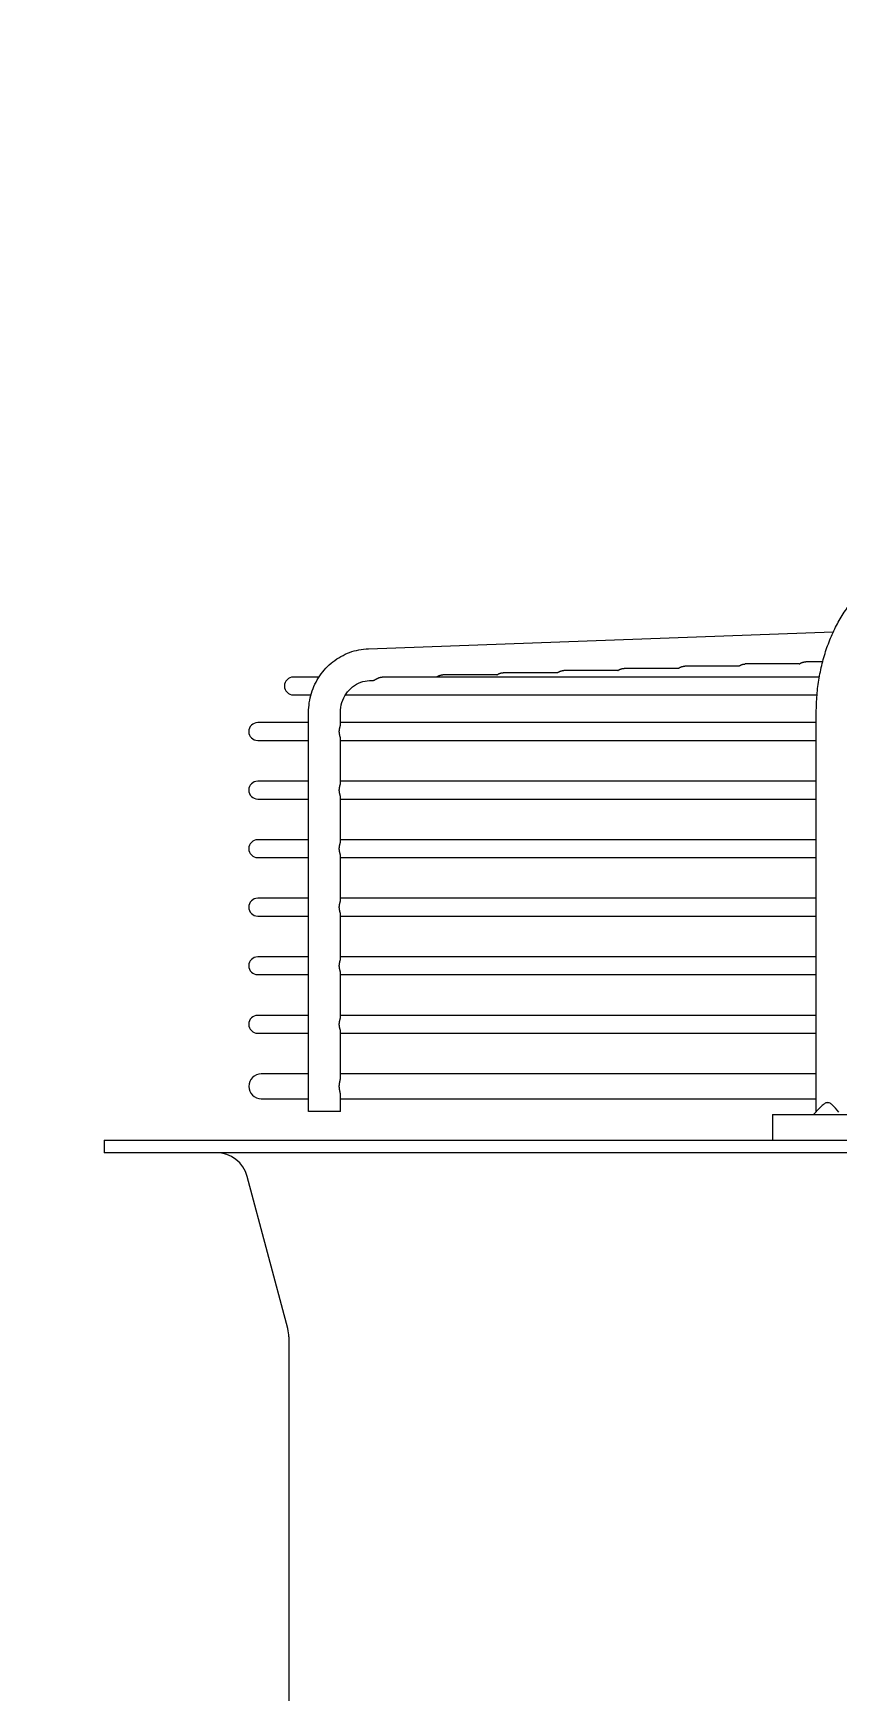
# Model space of a CAD drawing. Header units: millimetres. Extents: x 16200 to 32328, y 19251 to 29476.
# Drawn here: x 16579 to 16583.98, y 19600.6 to 19610.87 of the extents above; entities that cross this region are included whole.
import ezdxf

# ---------------------------------------------------------------- set-up
doc = ezdxf.new("R2010")
doc.units = ezdxf.units.MM
doc.header["$LTSCALE"] = 5
doc.layers.add('UNIT', color=6, linetype='Continuous')
doc.styles.add('SUBMITTAL', font='romans.shx', dxfattribs={"width": 0.75})
doc.dimstyles.new('SUBMITTAL', dxfattribs={"dimtxt": 0.09375, "dimasz": 0.09375, "dimexe": 0.03125, "dimexo": 0.0625, "dimgap": 0.0625, "dimtad": 0, "dimdec": 4, "dimzin": 4, "dimdsep": 46, "dimlunit": 4, "dimtxsty": 'SUBMITTAL', "dimcen": 0.09375, "dimclre": 6, "dimadec": 0, "dimazin": 0, "dimtfac": 1, "dimtdec": 0, "dimtofl": 0, "dimtmove": 0, "dimatfit": 3, "dimfxl": 0, "dimfrac": 2, "dimtolj": 1, "dimtzin": 4, "dimarcsym": 0})

msp = doc.modelspace()

# ---------------------------------------------------------------- linework, layer by layer
at = {"layer": 'UNIT'}
for p, q in [((16581.073, 19607.0623), (16583.9482, 19607.1663)), ((16580.7671, 19606.8869), (16580.6086, 19606.8869)), ((16583.8618, 19606.8869), (16581.1587, 19606.8869)), ((16581.8664, 19606.9004), (16581.5329, 19606.9004)), ((16582.2406, 19606.9139), (16581.9071, 19606.9139)), ((16582.6147, 19606.9274), (16582.2813, 19606.9274)), ((16582.9889, 19606.9409), (16582.6555, 19606.9409)), ((16583.3631, 19606.9544), (16583.0297, 19606.9544)), ((16583.7373, 19606.9679), (16583.4039, 19606.9679)), ((16583.8823, 19606.9814), (16583.7781, 19606.9814)), ((16581.0801, 19606.8656), (16581.1023, 19606.8664)), ((16580.6086, 19606.7767), (16580.7176, 19606.7767)), ((16580.9303, 19606.7767), (16583.8475, 19606.7767)), ((16580.7029, 19606.605), (16580.3881, 19606.605)), ((16580.7029, 19604.1995), (16580.7029, 19606.6689)), ((16580.8997, 19606.589), (16580.8997, 19606.6689)), ((16583.843, 19606.605), (16580.8997, 19606.605)), ((16583.843, 19604.1995), (16583.843, 19606.6689)), ((16580.3881, 19606.4948), (16580.7029, 19606.4948)), ((16580.8997, 19606.2268), (16580.8997, 19606.5107)), ((16580.8997, 19606.4948), (16583.843, 19606.4948)), ((16580.7029, 19606.2428), (16580.3881, 19606.2428)), ((16583.843, 19606.2428), (16580.8997, 19606.2428)), ((16580.3881, 19606.1326), (16580.7029, 19606.1326)), ((16580.8997, 19605.8646), (16580.8997, 19606.1485)), ((16580.8997, 19606.1326), (16583.843, 19606.1326)), ((16580.7029, 19605.8806), (16580.3881, 19605.8806)), ((16583.843, 19605.8806), (16580.8997, 19605.8806)), ((16580.3881, 19605.7704), (16580.7029, 19605.7704)), ((16580.8997, 19605.5024), (16580.8997, 19605.7863)), ((16580.8997, 19605.7704), (16583.843, 19605.7704)), ((16580.7029, 19605.5184), (16580.3881, 19605.5184)), ((16583.843, 19605.5184), (16580.8997, 19605.5184)), ((16580.3881, 19605.4081), (16580.7029, 19605.4081)), ((16580.8997, 19605.1402), (16580.8997, 19605.4241)), ((16580.8997, 19605.4081), (16583.843, 19605.4081)), ((16580.7029, 19605.1562), (16580.3881, 19605.1562)), ((16583.843, 19605.1562), (16580.8997, 19605.1562)), ((16580.3881, 19605.0459), (16580.7029, 19605.0459)), ((16580.8997, 19604.778), (16580.8997, 19605.0619)), ((16580.8997, 19605.0459), (16583.843, 19605.0459)), ((16580.7029, 19604.794), (16580.3881, 19604.794)), ((16583.843, 19604.794), (16580.8997, 19604.794)), ((16580.3881, 19604.6837), (16580.7029, 19604.6837)), ((16580.8997, 19604.4023), (16580.8997, 19604.6997)), ((16580.8997, 19604.6837), (16583.843, 19604.6837)), ((16580.7029, 19604.4318), (16580.4098, 19604.4318)), ((16583.843, 19604.4318), (16580.8997, 19604.4318)), ((16580.4098, 19604.2782), (16580.7029, 19604.2782)), ((16580.8997, 19604.1995), (16580.8997, 19604.3077)), ((16580.8997, 19604.2782), (16583.843, 19604.2782)), ((16580.8997, 19604.1995), (16580.7029, 19604.1995)), ((16583.5731, 19604.1798), (16585.8002, 19604.1798)), ((16583.5731, 19604.1798), (16583.5731, 19604.0223)), ((16579.4393, 19604.0223), (16613.1794, 19604.0223)), ((16579.4393, 19604.0223), (16579.4393, 19603.9436)), ((16613.1794, 19603.9436), (16579.4393, 19603.9436)), ((16580.5744, 19602.8558), (16580.3233, 19603.7974)), ((16580.581, 19602.8051), (16580.581, 19600.0641))]:
    msp.add_line(p, q, dxfattribs=at)
for centre, radius, start, end in [((16580.6086, 19606.8318), 0.0551, 90, 270), ((16580.3881, 19606.5499), 0.0551, 90, 270), ((16580.3881, 19606.1877), 0.0551, 90, 270), ((16580.3881, 19605.8255), 0.0551, 90, 270), ((16580.3881, 19605.4633), 0.0551, 90, 270), ((16580.3881, 19605.1011), 0.0551, 90, 270), ((16580.3881, 19604.7389), 0.0551, 90, 270), ((16580.4098, 19604.355), 0.0768, 90, 270), ((16580.1331, 19603.7467), 0.1969, 14.93142, 90), ((16580.3842, 19602.8051), 0.1969, 0, 14.93142)]:
    msp.add_arc(centre, radius, start, end, dxfattribs=at)
for points, knots in [([(16583.843, 19606.6689), (16583.843, 19606.7044), (16583.8445, 19606.7403), (16583.8474, 19606.7757), (16583.8504, 19606.8112), (16583.8548, 19606.8461), (16583.8607, 19606.8808), (16583.8667, 19606.9154), (16583.8741, 19606.9498), (16583.8828, 19606.9833), (16583.8916, 19607.0167), (16583.9017, 19607.0493), (16583.9132, 19607.081), (16583.9246, 19607.1128), (16583.9375, 19607.1438), (16583.9516, 19607.1734), (16583.9656, 19607.203), (16583.9808, 19607.2313), (16583.9972, 19607.2583), (16584.0137, 19607.2854), (16584.0313, 19607.3112), (16584.0499, 19607.3354), (16584.0685, 19607.3595), (16584.0879, 19607.382), (16584.1084, 19607.4029), (16584.1288, 19607.4237), (16584.1502, 19607.443), (16584.1723, 19607.4603), (16584.1943, 19607.4777), (16584.217, 19607.4931), (16584.2403, 19607.5066), (16584.2636, 19607.5201), (16584.2877, 19607.5318), (16584.312, 19607.5413), (16584.3363, 19607.5509), (16584.3608, 19607.5583), (16584.3857, 19607.5638), (16584.4107, 19607.5692), (16584.436, 19607.5726), (16584.4611, 19607.5738)], [0, 0, 0, 0, 0.076921, 0.076921, 0.076921, 0.1538421, 0.1538421, 0.1538421, 0.2307631, 0.2307631, 0.2307631, 0.3076842, 0.3076842, 0.3076842, 0.3846052, 0.3846052, 0.3846052, 0.4615263, 0.4615263, 0.4615263, 0.5384473, 0.5384473, 0.5384473, 0.6153684, 0.6153684, 0.6153684, 0.6922894, 0.6922894, 0.6922894, 0.7692105, 0.7692105, 0.7692105, 0.8461315, 0.8461315, 0.8461315, 0.9230526, 0.9230526, 0.9230526, 1, 1, 1, 1]), ([(16580.7029, 19606.6689), (16580.7029, 19606.7088), (16580.7089, 19606.7488), (16580.7323, 19606.8252), (16580.7497, 19606.8616), (16580.7946, 19606.9274), (16580.822, 19606.9569), (16580.8845, 19607.006), (16580.9196, 19607.0256), (16580.994, 19607.0531), (16581.0334, 19607.0609), (16581.073, 19607.0623)], [1.5707963, 1.5707963, 1.5707963, 1.5707963, 1.8779743, 1.8779743, 2.1851522, 2.1851522, 2.4923302, 2.4923302, 2.7995081, 2.7995081, 3.1066861, 3.1066861, 3.1066861, 3.1066861]), ([(16581.1023, 19606.8664), (16581.1025, 19606.8664), (16581.1027, 19606.8664), (16581.1029, 19606.8664), (16581.1031, 19606.8665), (16581.1034, 19606.8665), (16581.1037, 19606.8666), (16581.1042, 19606.8667), (16581.1048, 19606.8668), (16581.1055, 19606.867), (16581.1061, 19606.8672), (16581.1068, 19606.8675), (16581.1075, 19606.8678), (16581.1082, 19606.8681), (16581.1089, 19606.8684), (16581.1097, 19606.8688), (16581.1104, 19606.8692), (16581.1112, 19606.8696), (16581.112, 19606.8701), (16581.1128, 19606.8705), (16581.1137, 19606.871), (16581.1145, 19606.8715), (16581.1154, 19606.8719), (16581.1163, 19606.8724), (16581.1172, 19606.8729), (16581.118, 19606.8735), (16581.1189, 19606.874), (16581.1199, 19606.8745), (16581.1208, 19606.875), (16581.1217, 19606.8755), (16581.1227, 19606.876), (16581.1236, 19606.8766), (16581.1245, 19606.8771), (16581.1255, 19606.8776), (16581.1265, 19606.8781), (16581.1274, 19606.8786), (16581.1284, 19606.879), (16581.1294, 19606.8795), (16581.1304, 19606.88), (16581.1314, 19606.8804), (16581.1323, 19606.8809), (16581.1333, 19606.8813), (16581.1343, 19606.8817), (16581.1353, 19606.8821), (16581.1363, 19606.8825), (16581.1373, 19606.8829), (16581.1383, 19606.8832), (16581.1394, 19606.8836), (16581.1404, 19606.8839), (16581.1414, 19606.8842), (16581.1424, 19606.8845), (16581.1434, 19606.8848), (16581.1444, 19606.8851), (16581.1454, 19606.8853), (16581.1464, 19606.8855), (16581.1474, 19606.8858), (16581.1485, 19606.886), (16581.1495, 19606.8861), (16581.1505, 19606.8863), (16581.1515, 19606.8864), (16581.1525, 19606.8866), (16581.1535, 19606.8867), (16581.1544, 19606.8868), (16581.1554, 19606.8868), (16581.1564, 19606.8869), (16581.1574, 19606.8869), (16581.1583, 19606.8869), (16581.1585, 19606.8869), (16581.1586, 19606.8869), (16581.1587, 19606.8869)], [0.00401292, 0.00401292, 0.00401292, 0.00401292, 0.01219512, 0.01219512, 0.01219512, 0.02439024, 0.02439024, 0.02439024, 0.04878049, 0.04878049, 0.04878049, 0.07317073, 0.07317073, 0.07317073, 0.09756098, 0.09756098, 0.09756098, 0.12195122, 0.12195122, 0.12195122, 0.14634146, 0.14634146, 0.14634146, 0.17073171, 0.17073171, 0.17073171, 0.19512195, 0.19512195, 0.19512195, 0.2195122, 0.2195122, 0.2195122, 0.24390244, 0.24390244, 0.24390244, 0.26829268, 0.26829268, 0.26829268, 0.29268293, 0.29268293, 0.29268293, 0.31707317, 0.31707317, 0.31707317, 0.34146341, 0.34146341, 0.34146341, 0.36585366, 0.36585366, 0.36585366, 0.3902439, 0.3902439, 0.3902439, 0.41463415, 0.41463415, 0.41463415, 0.43902439, 0.43902439, 0.43902439, 0.46341463, 0.46341463, 0.46341463, 0.48780488, 0.48780488, 0.48780488, 0.51219512, 0.51219512, 0.51219512, 0.51549915, 0.51549915, 0.51549915, 0.51549915]), ([(16581.4922, 19606.8869), (16581.4928, 19606.8873), (16581.4934, 19606.8876), (16581.4941, 19606.888), (16581.495, 19606.8885), (16581.4959, 19606.889), (16581.4969, 19606.8896), (16581.4978, 19606.8901), (16581.4988, 19606.8906), (16581.4997, 19606.8911), (16581.5007, 19606.8916), (16581.5016, 19606.8921), (16581.5026, 19606.8925), (16581.5036, 19606.893), (16581.5046, 19606.8935), (16581.5056, 19606.8939), (16581.5066, 19606.8944), (16581.5075, 19606.8948), (16581.5085, 19606.8952), (16581.5095, 19606.8956), (16581.5105, 19606.896), (16581.5115, 19606.8964), (16581.5126, 19606.8967), (16581.5136, 19606.8971), (16581.5146, 19606.8974), (16581.5156, 19606.8977), (16581.5166, 19606.898), (16581.5176, 19606.8983), (16581.5186, 19606.8986), (16581.5196, 19606.8988), (16581.5206, 19606.899), (16581.5216, 19606.8993), (16581.5226, 19606.8995), (16581.5237, 19606.8996), (16581.5247, 19606.8998), (16581.5257, 19606.8999), (16581.5267, 19606.9001), (16581.5276, 19606.9002), (16581.5286, 19606.9003), (16581.5296, 19606.9003), (16581.5306, 19606.9004), (16581.5316, 19606.9004), (16581.5325, 19606.9004), (16581.5327, 19606.9004), (16581.5328, 19606.9004), (16581.5329, 19606.9004)], [0.1782737, 0.1782737, 0.1782737, 0.1782737, 0.19512195, 0.19512195, 0.19512195, 0.2195122, 0.2195122, 0.2195122, 0.24390244, 0.24390244, 0.24390244, 0.26829268, 0.26829268, 0.26829268, 0.29268293, 0.29268293, 0.29268293, 0.31707317, 0.31707317, 0.31707317, 0.34146341, 0.34146341, 0.34146341, 0.36585366, 0.36585366, 0.36585366, 0.3902439, 0.3902439, 0.3902439, 0.41463415, 0.41463415, 0.41463415, 0.43902439, 0.43902439, 0.43902439, 0.46341463, 0.46341463, 0.46341463, 0.48780488, 0.48780488, 0.48780488, 0.51219512, 0.51219512, 0.51219512, 0.5155129, 0.5155129, 0.5155129, 0.5155129]), ([(16581.8664, 19606.9004), (16581.867, 19606.9008), (16581.8677, 19606.9012), (16581.8683, 19606.9015), (16581.8692, 19606.902), (16581.8701, 19606.9026), (16581.8711, 19606.9031), (16581.872, 19606.9036), (16581.873, 19606.9041), (16581.8739, 19606.9046), (16581.8749, 19606.9051), (16581.8759, 19606.9056), (16581.8768, 19606.906), (16581.8778, 19606.9065), (16581.8788, 19606.907), (16581.8798, 19606.9074), (16581.8808, 19606.9079), (16581.8818, 19606.9083), (16581.8828, 19606.9087), (16581.8838, 19606.9091), (16581.8848, 19606.9095), (16581.8858, 19606.9099), (16581.8868, 19606.9102), (16581.8878, 19606.9106), (16581.8888, 19606.9109), (16581.8898, 19606.9112), (16581.8908, 19606.9115), (16581.8918, 19606.9118), (16581.8928, 19606.9121), (16581.8938, 19606.9123), (16581.8948, 19606.9125), (16581.8958, 19606.9128), (16581.8968, 19606.9129), (16581.8979, 19606.9131), (16581.8989, 19606.9133), (16581.8999, 19606.9134), (16581.9008, 19606.9136), (16581.9018, 19606.9137), (16581.9028, 19606.9138), (16581.9038, 19606.9138), (16581.9048, 19606.9139), (16581.9058, 19606.9139), (16581.9067, 19606.9139), (16581.9069, 19606.9139), (16581.907, 19606.9139), (16581.9071, 19606.9139)], [0.17792949, 0.17792949, 0.17792949, 0.17792949, 0.19512195, 0.19512195, 0.19512195, 0.2195122, 0.2195122, 0.2195122, 0.24390244, 0.24390244, 0.24390244, 0.26829268, 0.26829268, 0.26829268, 0.29268293, 0.29268293, 0.29268293, 0.31707317, 0.31707317, 0.31707317, 0.34146341, 0.34146341, 0.34146341, 0.36585366, 0.36585366, 0.36585366, 0.3902439, 0.3902439, 0.3902439, 0.41463415, 0.41463415, 0.41463415, 0.43902439, 0.43902439, 0.43902439, 0.46341463, 0.46341463, 0.46341463, 0.48780488, 0.48780488, 0.48780488, 0.51219512, 0.51219512, 0.51219512, 0.51552666, 0.51552666, 0.51552666, 0.51552666]), ([(16582.2406, 19606.9139), (16582.2412, 19606.9143), (16582.2419, 19606.9147), (16582.2425, 19606.915), (16582.2434, 19606.9156), (16582.2444, 19606.9161), (16582.2453, 19606.9166), (16582.2462, 19606.9171), (16582.2472, 19606.9176), (16582.2481, 19606.9181), (16582.2491, 19606.9186), (16582.2501, 19606.9191), (16582.251, 19606.9196), (16582.252, 19606.92), (16582.253, 19606.9205), (16582.254, 19606.9209), (16582.255, 19606.9214), (16582.256, 19606.9218), (16582.257, 19606.9222), (16582.258, 19606.9226), (16582.259, 19606.923), (16582.26, 19606.9234), (16582.261, 19606.9237), (16582.262, 19606.9241), (16582.263, 19606.9244), (16582.264, 19606.9247), (16582.265, 19606.925), (16582.266, 19606.9253), (16582.267, 19606.9256), (16582.268, 19606.9258), (16582.269, 19606.926), (16582.27, 19606.9262), (16582.271, 19606.9264), (16582.2721, 19606.9266), (16582.2731, 19606.9268), (16582.2741, 19606.9269), (16582.275, 19606.927), (16582.276, 19606.9272), (16582.277, 19606.9273), (16582.278, 19606.9273), (16582.279, 19606.9274), (16582.28, 19606.9274), (16582.2809, 19606.9274), (16582.281, 19606.9274), (16582.2812, 19606.9274), (16582.2813, 19606.9274)], [0.17758438, 0.17758438, 0.17758438, 0.17758438, 0.19512195, 0.19512195, 0.19512195, 0.2195122, 0.2195122, 0.2195122, 0.24390244, 0.24390244, 0.24390244, 0.26829268, 0.26829268, 0.26829268, 0.29268293, 0.29268293, 0.29268293, 0.31707317, 0.31707317, 0.31707317, 0.34146341, 0.34146341, 0.34146341, 0.36585366, 0.36585366, 0.36585366, 0.3902439, 0.3902439, 0.3902439, 0.41463415, 0.41463415, 0.41463415, 0.43902439, 0.43902439, 0.43902439, 0.46341463, 0.46341463, 0.46341463, 0.48780488, 0.48780488, 0.48780488, 0.51219512, 0.51219512, 0.51219512, 0.51554043, 0.51554043, 0.51554043, 0.51554043]), ([(16582.6147, 19606.9274), (16582.6154, 19606.9278), (16582.6161, 19606.9282), (16582.6167, 19606.9286), (16582.6176, 19606.9291), (16582.6186, 19606.9296), (16582.6195, 19606.9301), (16582.6205, 19606.9306), (16582.6214, 19606.9311), (16582.6224, 19606.9316), (16582.6233, 19606.9321), (16582.6243, 19606.9326), (16582.6253, 19606.9331), (16582.6262, 19606.9335), (16582.6272, 19606.934), (16582.6282, 19606.9344), (16582.6292, 19606.9349), (16582.6302, 19606.9353), (16582.6312, 19606.9357), (16582.6322, 19606.9361), (16582.6332, 19606.9365), (16582.6342, 19606.9369), (16582.6352, 19606.9372), (16582.6362, 19606.9376), (16582.6372, 19606.9379), (16582.6382, 19606.9382), (16582.6392, 19606.9385), (16582.6402, 19606.9388), (16582.6412, 19606.9391), (16582.6422, 19606.9393), (16582.6432, 19606.9395), (16582.6442, 19606.9397), (16582.6452, 19606.9399), (16582.6462, 19606.9401), (16582.6473, 19606.9403), (16582.6483, 19606.9404), (16582.6492, 19606.9405), (16582.6502, 19606.9407), (16582.6512, 19606.9407), (16582.6522, 19606.9408), (16582.6532, 19606.9409), (16582.6541, 19606.9409), (16582.6551, 19606.9409), (16582.6552, 19606.9409), (16582.6554, 19606.9409), (16582.6555, 19606.9409)], [0.17723839, 0.17723839, 0.17723839, 0.17723839, 0.19512195, 0.19512195, 0.19512195, 0.2195122, 0.2195122, 0.2195122, 0.24390244, 0.24390244, 0.24390244, 0.26829268, 0.26829268, 0.26829268, 0.29268293, 0.29268293, 0.29268293, 0.31707317, 0.31707317, 0.31707317, 0.34146341, 0.34146341, 0.34146341, 0.36585366, 0.36585366, 0.36585366, 0.3902439, 0.3902439, 0.3902439, 0.41463415, 0.41463415, 0.41463415, 0.43902439, 0.43902439, 0.43902439, 0.46341463, 0.46341463, 0.46341463, 0.48780488, 0.48780488, 0.48780488, 0.51219512, 0.51219512, 0.51219512, 0.5155542, 0.5155542, 0.5155542, 0.5155542]), ([(16582.9889, 19606.9409), (16582.9896, 19606.9413), (16582.9903, 19606.9417), (16582.9909, 19606.9421), (16582.9919, 19606.9426), (16582.9928, 19606.9431), (16582.9937, 19606.9436), (16582.9947, 19606.9441), (16582.9956, 19606.9446), (16582.9966, 19606.9451), (16582.9975, 19606.9456), (16582.9985, 19606.9461), (16582.9995, 19606.9466), (16583.0004, 19606.947), (16583.0014, 19606.9475), (16583.0024, 19606.9479), (16583.0034, 19606.9484), (16583.0044, 19606.9488), (16583.0054, 19606.9492), (16583.0064, 19606.9496), (16583.0074, 19606.95), (16583.0084, 19606.9504), (16583.0094, 19606.9507), (16583.0104, 19606.9511), (16583.0114, 19606.9514), (16583.0124, 19606.9517), (16583.0134, 19606.952), (16583.0144, 19606.9523), (16583.0154, 19606.9526), (16583.0164, 19606.9528), (16583.0174, 19606.953), (16583.0184, 19606.9532), (16583.0194, 19606.9534), (16583.0204, 19606.9536), (16583.0214, 19606.9538), (16583.0224, 19606.9539), (16583.0234, 19606.954), (16583.0244, 19606.9542), (16583.0254, 19606.9542), (16583.0264, 19606.9543), (16583.0274, 19606.9544), (16583.0283, 19606.9544), (16583.0293, 19606.9544), (16583.0294, 19606.9544), (16583.0296, 19606.9544), (16583.0297, 19606.9544)], [0.17689154, 0.17689154, 0.17689154, 0.17689154, 0.19512195, 0.19512195, 0.19512195, 0.2195122, 0.2195122, 0.2195122, 0.24390244, 0.24390244, 0.24390244, 0.26829268, 0.26829268, 0.26829268, 0.29268293, 0.29268293, 0.29268293, 0.31707317, 0.31707317, 0.31707317, 0.34146341, 0.34146341, 0.34146341, 0.36585366, 0.36585366, 0.36585366, 0.3902439, 0.3902439, 0.3902439, 0.41463415, 0.41463415, 0.41463415, 0.43902439, 0.43902439, 0.43902439, 0.46341463, 0.46341463, 0.46341463, 0.48780488, 0.48780488, 0.48780488, 0.51219512, 0.51219512, 0.51219512, 0.51556798, 0.51556798, 0.51556798, 0.51556798]), ([(16583.3631, 19606.9544), (16583.3638, 19606.9548), (16583.3645, 19606.9552), (16583.3652, 19606.9556), (16583.3661, 19606.9561), (16583.367, 19606.9566), (16583.3679, 19606.9571), (16583.3689, 19606.9576), (16583.3698, 19606.9581), (16583.3708, 19606.9586), (16583.3717, 19606.9591), (16583.3727, 19606.9596), (16583.3737, 19606.9601), (16583.3747, 19606.9605), (16583.3756, 19606.961), (16583.3766, 19606.9614), (16583.3776, 19606.9619), (16583.3786, 19606.9623), (16583.3796, 19606.9627), (16583.3806, 19606.9631), (16583.3816, 19606.9635), (16583.3826, 19606.9639), (16583.3836, 19606.9642), (16583.3846, 19606.9646), (16583.3856, 19606.9649), (16583.3866, 19606.9652), (16583.3876, 19606.9655), (16583.3886, 19606.9658), (16583.3896, 19606.966), (16583.3906, 19606.9663), (16583.3916, 19606.9665), (16583.3926, 19606.9667), (16583.3936, 19606.9669), (16583.3946, 19606.9671), (16583.3956, 19606.9673), (16583.3966, 19606.9674), (16583.3976, 19606.9675), (16583.3986, 19606.9677), (16583.3996, 19606.9677), (16583.4006, 19606.9678), (16583.4016, 19606.9679), (16583.4025, 19606.9679), (16583.4035, 19606.9679), (16583.4036, 19606.9679), (16583.4038, 19606.9679), (16583.4039, 19606.9679)], [0.17654387, 0.17654387, 0.17654387, 0.17654387, 0.19512195, 0.19512195, 0.19512195, 0.2195122, 0.2195122, 0.2195122, 0.24390244, 0.24390244, 0.24390244, 0.26829268, 0.26829268, 0.26829268, 0.29268293, 0.29268293, 0.29268293, 0.31707317, 0.31707317, 0.31707317, 0.34146341, 0.34146341, 0.34146341, 0.36585366, 0.36585366, 0.36585366, 0.3902439, 0.3902439, 0.3902439, 0.41463415, 0.41463415, 0.41463415, 0.43902439, 0.43902439, 0.43902439, 0.46341463, 0.46341463, 0.46341463, 0.48780488, 0.48780488, 0.48780488, 0.51219512, 0.51219512, 0.51219512, 0.51558176, 0.51558176, 0.51558176, 0.51558176]), ([(16583.7373, 19606.9679), (16583.738, 19606.9683), (16583.7387, 19606.9687), (16583.7394, 19606.9691), (16583.7403, 19606.9696), (16583.7412, 19606.9701), (16583.7422, 19606.9706), (16583.7431, 19606.9711), (16583.744, 19606.9716), (16583.745, 19606.9721), (16583.746, 19606.9726), (16583.7469, 19606.9731), (16583.7479, 19606.9736), (16583.7489, 19606.9741), (16583.7499, 19606.9745), (16583.7508, 19606.975), (16583.7518, 19606.9754), (16583.7528, 19606.9758), (16583.7538, 19606.9762), (16583.7548, 19606.9766), (16583.7558, 19606.977), (16583.7568, 19606.9774), (16583.7578, 19606.9777), (16583.7588, 19606.9781), (16583.7598, 19606.9784), (16583.7608, 19606.9787), (16583.7618, 19606.979), (16583.7628, 19606.9793), (16583.7638, 19606.9795), (16583.7648, 19606.9798), (16583.7658, 19606.98), (16583.7668, 19606.9802), (16583.7678, 19606.9804), (16583.7688, 19606.9806), (16583.7698, 19606.9808), (16583.7708, 19606.9809), (16583.7718, 19606.981), (16583.7728, 19606.9811), (16583.7738, 19606.9812), (16583.7748, 19606.9813), (16583.7758, 19606.9814), (16583.7767, 19606.9814), (16583.7777, 19606.9814), (16583.7778, 19606.9814), (16583.7779, 19606.9814), (16583.7781, 19606.9814)], [0.1761954, 0.1761954, 0.1761954, 0.1761954, 0.19512195, 0.19512195, 0.19512195, 0.2195122, 0.2195122, 0.2195122, 0.24390244, 0.24390244, 0.24390244, 0.26829268, 0.26829268, 0.26829268, 0.29268293, 0.29268293, 0.29268293, 0.31707317, 0.31707317, 0.31707317, 0.34146341, 0.34146341, 0.34146341, 0.36585366, 0.36585366, 0.36585366, 0.3902439, 0.3902439, 0.3902439, 0.41463415, 0.41463415, 0.41463415, 0.43902439, 0.43902439, 0.43902439, 0.46341463, 0.46341463, 0.46341463, 0.48780488, 0.48780488, 0.48780488, 0.51219512, 0.51219512, 0.51219512, 0.51559553, 0.51559553, 0.51559553, 0.51559553]), ([(16580.8997, 19606.6689), (16580.8997, 19606.6894), (16580.9028, 19606.7098), (16580.9147, 19606.7488), (16580.9236, 19606.7672), (16580.946, 19606.8001), (16580.9596, 19606.8147), (16580.9902, 19606.8387), (16581.0071, 19606.8481), (16581.0427, 19606.8612), (16581.0614, 19606.8649), (16581.0801, 19606.8656)], [1.5707963, 1.5707963, 1.5707963, 1.5707963, 1.8779743, 1.8779743, 2.1851522, 2.1851522, 2.4923302, 2.4923302, 2.7995081, 2.7995081, 3.1066861, 3.1066861, 3.1066861, 3.1066861]), ([(16580.8927, 19606.5499), (16580.8927, 19606.5509), (16580.8928, 19606.5529), (16580.8929, 19606.5559), (16580.8932, 19606.5588), (16580.8935, 19606.5618), (16580.8939, 19606.5646), (16580.8944, 19606.5674), (16580.895, 19606.5701), (16580.8956, 19606.5728), (16580.8963, 19606.5753), (16580.8969, 19606.5777), (16580.8976, 19606.58), (16580.8983, 19606.5821), (16580.8988, 19606.5841), (16580.8993, 19606.5859), (16580.8996, 19606.5875), (16580.8997, 19606.5885), (16580.8997, 19606.589), (16580.8997, 19606.589)], [0, 0, 0, 0, 0.04761905, 0.0952381, 0.14285714, 0.19047619, 0.23809524, 0.28571429, 0.33333333, 0.38095238, 0.42857143, 0.47619048, 0.52380952, 0.57142857, 0.61904762, 0.66666667, 0.71428571, 0.76190476, 0.76755733, 0.76755733, 0.76755733, 0.76755733]), ([(16580.8997, 19606.5107), (16580.8997, 19606.5108), (16580.8997, 19606.5113), (16580.8996, 19606.5122), (16580.8993, 19606.5138), (16580.8988, 19606.5156), (16580.8983, 19606.5176), (16580.8976, 19606.5198), (16580.8969, 19606.522), (16580.8963, 19606.5245), (16580.8956, 19606.527), (16580.895, 19606.5296), (16580.8944, 19606.5323), (16580.8939, 19606.5351), (16580.8935, 19606.538), (16580.8932, 19606.5409), (16580.8929, 19606.5439), (16580.8928, 19606.5469), (16580.8927, 19606.5489), (16580.8927, 19606.5499)], [0.23243408, 0.23243408, 0.23243408, 0.23243408, 0.23809524, 0.28571429, 0.33333333, 0.38095238, 0.42857143, 0.47619048, 0.52380952, 0.57142857, 0.61904762, 0.66666667, 0.71428571, 0.76190476, 0.80952381, 0.85714286, 0.9047619, 0.95238095, 1, 1, 1, 1]), ([(16580.8927, 19606.1877), (16580.8927, 19606.1887), (16580.8928, 19606.1907), (16580.8929, 19606.1937), (16580.8932, 19606.1966), (16580.8935, 19606.1995), (16580.8939, 19606.2024), (16580.8944, 19606.2052), (16580.895, 19606.2079), (16580.8956, 19606.2106), (16580.8963, 19606.2131), (16580.8969, 19606.2155), (16580.8976, 19606.2178), (16580.8983, 19606.2199), (16580.8988, 19606.2219), (16580.8993, 19606.2237), (16580.8996, 19606.2253), (16580.8997, 19606.2263), (16580.8997, 19606.2268), (16580.8997, 19606.2268)], [0, 0, 0, 0, 0.04761905, 0.0952381, 0.14285714, 0.19047619, 0.23809524, 0.28571429, 0.33333333, 0.38095238, 0.42857143, 0.47619048, 0.52380952, 0.57142857, 0.61904762, 0.66666667, 0.71428571, 0.76190476, 0.76755733, 0.76755733, 0.76755733, 0.76755733]), ([(16580.8997, 19606.1485), (16580.8997, 19606.1486), (16580.8997, 19606.1491), (16580.8996, 19606.15), (16580.8993, 19606.1516), (16580.8988, 19606.1534), (16580.8983, 19606.1554), (16580.8976, 19606.1576), (16580.8969, 19606.1598), (16580.8963, 19606.1623), (16580.8956, 19606.1648), (16580.895, 19606.1674), (16580.8944, 19606.1701), (16580.8939, 19606.1729), (16580.8935, 19606.1758), (16580.8932, 19606.1787), (16580.8929, 19606.1817), (16580.8928, 19606.1847), (16580.8927, 19606.1867), (16580.8927, 19606.1877)], [0.23243408, 0.23243408, 0.23243408, 0.23243408, 0.23809524, 0.28571429, 0.33333333, 0.38095238, 0.42857143, 0.47619048, 0.52380952, 0.57142857, 0.61904762, 0.66666667, 0.71428571, 0.76190476, 0.80952381, 0.85714286, 0.9047619, 0.95238095, 1, 1, 1, 1]), ([(16580.8927, 19605.8255), (16580.8927, 19605.8265), (16580.8928, 19605.8285), (16580.8929, 19605.8315), (16580.8932, 19605.8344), (16580.8935, 19605.8373), (16580.8939, 19605.8402), (16580.8944, 19605.843), (16580.895, 19605.8457), (16580.8956, 19605.8484), (16580.8963, 19605.8509), (16580.8969, 19605.8533), (16580.8976, 19605.8556), (16580.8983, 19605.8577), (16580.8988, 19605.8597), (16580.8993, 19605.8615), (16580.8996, 19605.8631), (16580.8997, 19605.8641), (16580.8997, 19605.8646), (16580.8997, 19605.8646)], [0, 0, 0, 0, 0.04761905, 0.0952381, 0.14285714, 0.19047619, 0.23809524, 0.28571429, 0.33333333, 0.38095238, 0.42857143, 0.47619048, 0.52380952, 0.57142857, 0.61904762, 0.66666667, 0.71428571, 0.76190476, 0.76755733, 0.76755733, 0.76755733, 0.76755733]), ([(16580.8997, 19605.7863), (16580.8997, 19605.7864), (16580.8997, 19605.7868), (16580.8996, 19605.7878), (16580.8993, 19605.7894), (16580.8988, 19605.7912), (16580.8983, 19605.7932), (16580.8976, 19605.7954), (16580.8969, 19605.7976), (16580.8963, 19605.8), (16580.8956, 19605.8026), (16580.895, 19605.8052), (16580.8944, 19605.8079), (16580.8939, 19605.8107), (16580.8935, 19605.8136), (16580.8932, 19605.8165), (16580.8929, 19605.8195), (16580.8928, 19605.8225), (16580.8927, 19605.8245), (16580.8927, 19605.8255)], [0.23243408, 0.23243408, 0.23243408, 0.23243408, 0.23809524, 0.28571429, 0.33333333, 0.38095238, 0.42857143, 0.47619048, 0.52380952, 0.57142857, 0.61904762, 0.66666667, 0.71428571, 0.76190476, 0.80952381, 0.85714286, 0.9047619, 0.95238095, 1, 1, 1, 1]), ([(16580.8927, 19605.4633), (16580.8927, 19605.4643), (16580.8928, 19605.4663), (16580.8929, 19605.4693), (16580.8932, 19605.4722), (16580.8935, 19605.4751), (16580.8939, 19605.478), (16580.8944, 19605.4808), (16580.895, 19605.4835), (16580.8956, 19605.4862), (16580.8963, 19605.4887), (16580.8969, 19605.4911), (16580.8976, 19605.4934), (16580.8983, 19605.4955), (16580.8988, 19605.4975), (16580.8993, 19605.4993), (16580.8996, 19605.5009), (16580.8997, 19605.5019), (16580.8997, 19605.5024), (16580.8997, 19605.5024)], [0, 0, 0, 0, 0.04761905, 0.0952381, 0.14285714, 0.19047619, 0.23809524, 0.28571429, 0.33333333, 0.38095238, 0.42857143, 0.47619048, 0.52380952, 0.57142857, 0.61904762, 0.66666667, 0.71428571, 0.76190476, 0.76755733, 0.76755733, 0.76755733, 0.76755733]), ([(16580.8997, 19605.4241), (16580.8997, 19605.4242), (16580.8997, 19605.4246), (16580.8996, 19605.4256), (16580.8993, 19605.4272), (16580.8988, 19605.429), (16580.8983, 19605.431), (16580.8976, 19605.4331), (16580.8969, 19605.4354), (16580.8963, 19605.4378), (16580.8956, 19605.4404), (16580.895, 19605.443), (16580.8944, 19605.4457), (16580.8939, 19605.4485), (16580.8935, 19605.4514), (16580.8932, 19605.4543), (16580.8929, 19605.4573), (16580.8928, 19605.4603), (16580.8927, 19605.4623), (16580.8927, 19605.4633)], [0.23243408, 0.23243408, 0.23243408, 0.23243408, 0.23809524, 0.28571429, 0.33333333, 0.38095238, 0.42857143, 0.47619048, 0.52380952, 0.57142857, 0.61904762, 0.66666667, 0.71428571, 0.76190476, 0.80952381, 0.85714286, 0.9047619, 0.95238095, 1, 1, 1, 1]), ([(16580.8927, 19605.1011), (16580.8927, 19605.1021), (16580.8928, 19605.1041), (16580.8929, 19605.1071), (16580.8932, 19605.11), (16580.8935, 19605.1129), (16580.8939, 19605.1158), (16580.8944, 19605.1186), (16580.895, 19605.1213), (16580.8956, 19605.1239), (16580.8963, 19605.1265), (16580.8969, 19605.1289), (16580.8976, 19605.1312), (16580.8983, 19605.1333), (16580.8988, 19605.1353), (16580.8993, 19605.1371), (16580.8996, 19605.1387), (16580.8997, 19605.1397), (16580.8997, 19605.1402), (16580.8997, 19605.1402)], [0, 0, 0, 0, 0.04761905, 0.0952381, 0.14285714, 0.19047619, 0.23809524, 0.28571429, 0.33333333, 0.38095238, 0.42857143, 0.47619048, 0.52380952, 0.57142857, 0.61904762, 0.66666667, 0.71428571, 0.76190476, 0.76755733, 0.76755733, 0.76755733, 0.76755733]), ([(16580.8997, 19605.0619), (16580.8997, 19605.062), (16580.8997, 19605.0624), (16580.8996, 19605.0634), (16580.8993, 19605.065), (16580.8988, 19605.0668), (16580.8983, 19605.0688), (16580.8976, 19605.0709), (16580.8969, 19605.0732), (16580.8963, 19605.0756), (16580.8956, 19605.0782), (16580.895, 19605.0808), (16580.8944, 19605.0835), (16580.8939, 19605.0863), (16580.8935, 19605.0892), (16580.8932, 19605.0921), (16580.8929, 19605.0951), (16580.8928, 19605.0981), (16580.8927, 19605.1001), (16580.8927, 19605.1011)], [0.23243408, 0.23243408, 0.23243408, 0.23243408, 0.23809524, 0.28571429, 0.33333333, 0.38095238, 0.42857143, 0.47619048, 0.52380952, 0.57142857, 0.61904762, 0.66666667, 0.71428571, 0.76190476, 0.80952381, 0.85714286, 0.9047619, 0.95238095, 1, 1, 1, 1]), ([(16580.8927, 19604.7389), (16580.8927, 19604.7399), (16580.8928, 19604.7419), (16580.8929, 19604.7448), (16580.8932, 19604.7478), (16580.8935, 19604.7507), (16580.8939, 19604.7536), (16580.8944, 19604.7564), (16580.895, 19604.7591), (16580.8956, 19604.7617), (16580.8963, 19604.7643), (16580.8969, 19604.7667), (16580.8976, 19604.769), (16580.8983, 19604.7711), (16580.8988, 19604.7731), (16580.8993, 19604.7749), (16580.8996, 19604.7765), (16580.8997, 19604.7775), (16580.8997, 19604.7779), (16580.8997, 19604.778)], [0, 0, 0, 0, 0.04761905, 0.0952381, 0.14285714, 0.19047619, 0.23809524, 0.28571429, 0.33333333, 0.38095238, 0.42857143, 0.47619048, 0.52380952, 0.57142857, 0.61904762, 0.66666667, 0.71428571, 0.76190476, 0.76755733, 0.76755733, 0.76755733, 0.76755733]), ([(16580.8997, 19604.6997), (16580.8997, 19604.6998), (16580.8997, 19604.7002), (16580.8996, 19604.7012), (16580.8993, 19604.7028), (16580.8988, 19604.7046), (16580.8983, 19604.7066), (16580.8976, 19604.7087), (16580.8969, 19604.711), (16580.8963, 19604.7134), (16580.8956, 19604.716), (16580.895, 19604.7186), (16580.8944, 19604.7213), (16580.8939, 19604.7241), (16580.8935, 19604.727), (16580.8932, 19604.7299), (16580.8929, 19604.7329), (16580.8928, 19604.7359), (16580.8927, 19604.7379), (16580.8927, 19604.7389)], [0.23243408, 0.23243408, 0.23243408, 0.23243408, 0.23809524, 0.28571429, 0.33333333, 0.38095238, 0.42857143, 0.47619048, 0.52380952, 0.57142857, 0.61904762, 0.66666667, 0.71428571, 0.76190476, 0.80952381, 0.85714286, 0.9047619, 0.95238095, 1, 1, 1, 1]), ([(16580.8927, 19604.355), (16580.8927, 19604.3563), (16580.8928, 19604.3589), (16580.8929, 19604.3628), (16580.8932, 19604.3666), (16580.8936, 19604.3703), (16580.8941, 19604.3739), (16580.8947, 19604.3775), (16580.8953, 19604.3808), (16580.896, 19604.3841), (16580.8967, 19604.3871), (16580.8974, 19604.39), (16580.898, 19604.3927), (16580.8986, 19604.3952), (16580.8991, 19604.3974), (16580.8995, 19604.3995), (16580.8997, 19604.4011), (16580.8997, 19604.402), (16580.8997, 19604.4023)], [0, 0, 0, 0, 0.04761905, 0.0952381, 0.14285714, 0.19047619, 0.23809524, 0.28571429, 0.33333333, 0.38095238, 0.42857143, 0.47619048, 0.52380952, 0.57142857, 0.61904762, 0.66666667, 0.71428571, 0.74720176, 0.74720176, 0.74720176, 0.74720176]), ([(16580.8997, 19604.3077), (16580.8997, 19604.308), (16580.8997, 19604.3089), (16580.8995, 19604.3105), (16580.8991, 19604.3126), (16580.8986, 19604.3148), (16580.898, 19604.3173), (16580.8974, 19604.32), (16580.8967, 19604.3229), (16580.896, 19604.3259), (16580.8953, 19604.3292), (16580.8947, 19604.3325), (16580.8941, 19604.336), (16580.8936, 19604.3397), (16580.8932, 19604.3434), (16580.8929, 19604.3472), (16580.8928, 19604.3511), (16580.8927, 19604.3537), (16580.8927, 19604.355)], [0.25278988, 0.25278988, 0.25278988, 0.25278988, 0.28571429, 0.33333333, 0.38095238, 0.42857143, 0.47619048, 0.52380952, 0.57142857, 0.61904762, 0.66666667, 0.71428571, 0.76190476, 0.80952381, 0.85714286, 0.9047619, 0.95238095, 1, 1, 1, 1]), ([(16583.9821, 19604.1961), (16583.9676, 19604.2137), (16583.9556, 19604.2275), (16583.9391, 19604.2427), (16583.9334, 19604.247), (16583.925, 19604.2514), (16583.9221, 19604.2526), (16583.917, 19604.2538), (16583.9148, 19604.2541), (16583.9103, 19604.2541), (16583.9081, 19604.2538), (16583.903, 19604.2526), (16583.9001, 19604.2514), (16583.8917, 19604.247), (16583.886, 19604.2427), (16583.8771, 19604.2345), (16583.874, 19604.2314), (16583.8708, 19604.228)], [-0.85353786, -0.85353786, -0.85353786, -0.85353786, -0.64697279, -0.64697279, -0.53019487, -0.53019487, -0.47055032, -0.47055032, -0.42676959, -0.42676959, -0.38298885, -0.38298885, -0.32334424, -0.32334424, -0.20656606, -0.20656606, -0.14841076, -0.14841076, -0.14841076, -0.14841076])]:
    msp.add_open_spline(points, degree=3, knots=knots, dxfattribs=at)
msp.add_open_spline([(16583.8231, 19604.1798), (16583.8393, 19604.1956), (16583.8552, 19604.2117), (16583.8708, 19604.228)], degree=3, dxfattribs=at)

# ---------------------------------------------------------------- leaders
msp.add_leader([(16525.2386, 19600.7667), (16531.9711, 19614.846), (16608.4416, 19614.846)], dimstyle='SUBMITTAL', override={"dimscale": 36, "dimarcsym": 1}, dxfattribs=at)

doc.saveas('drawing.dxf')
